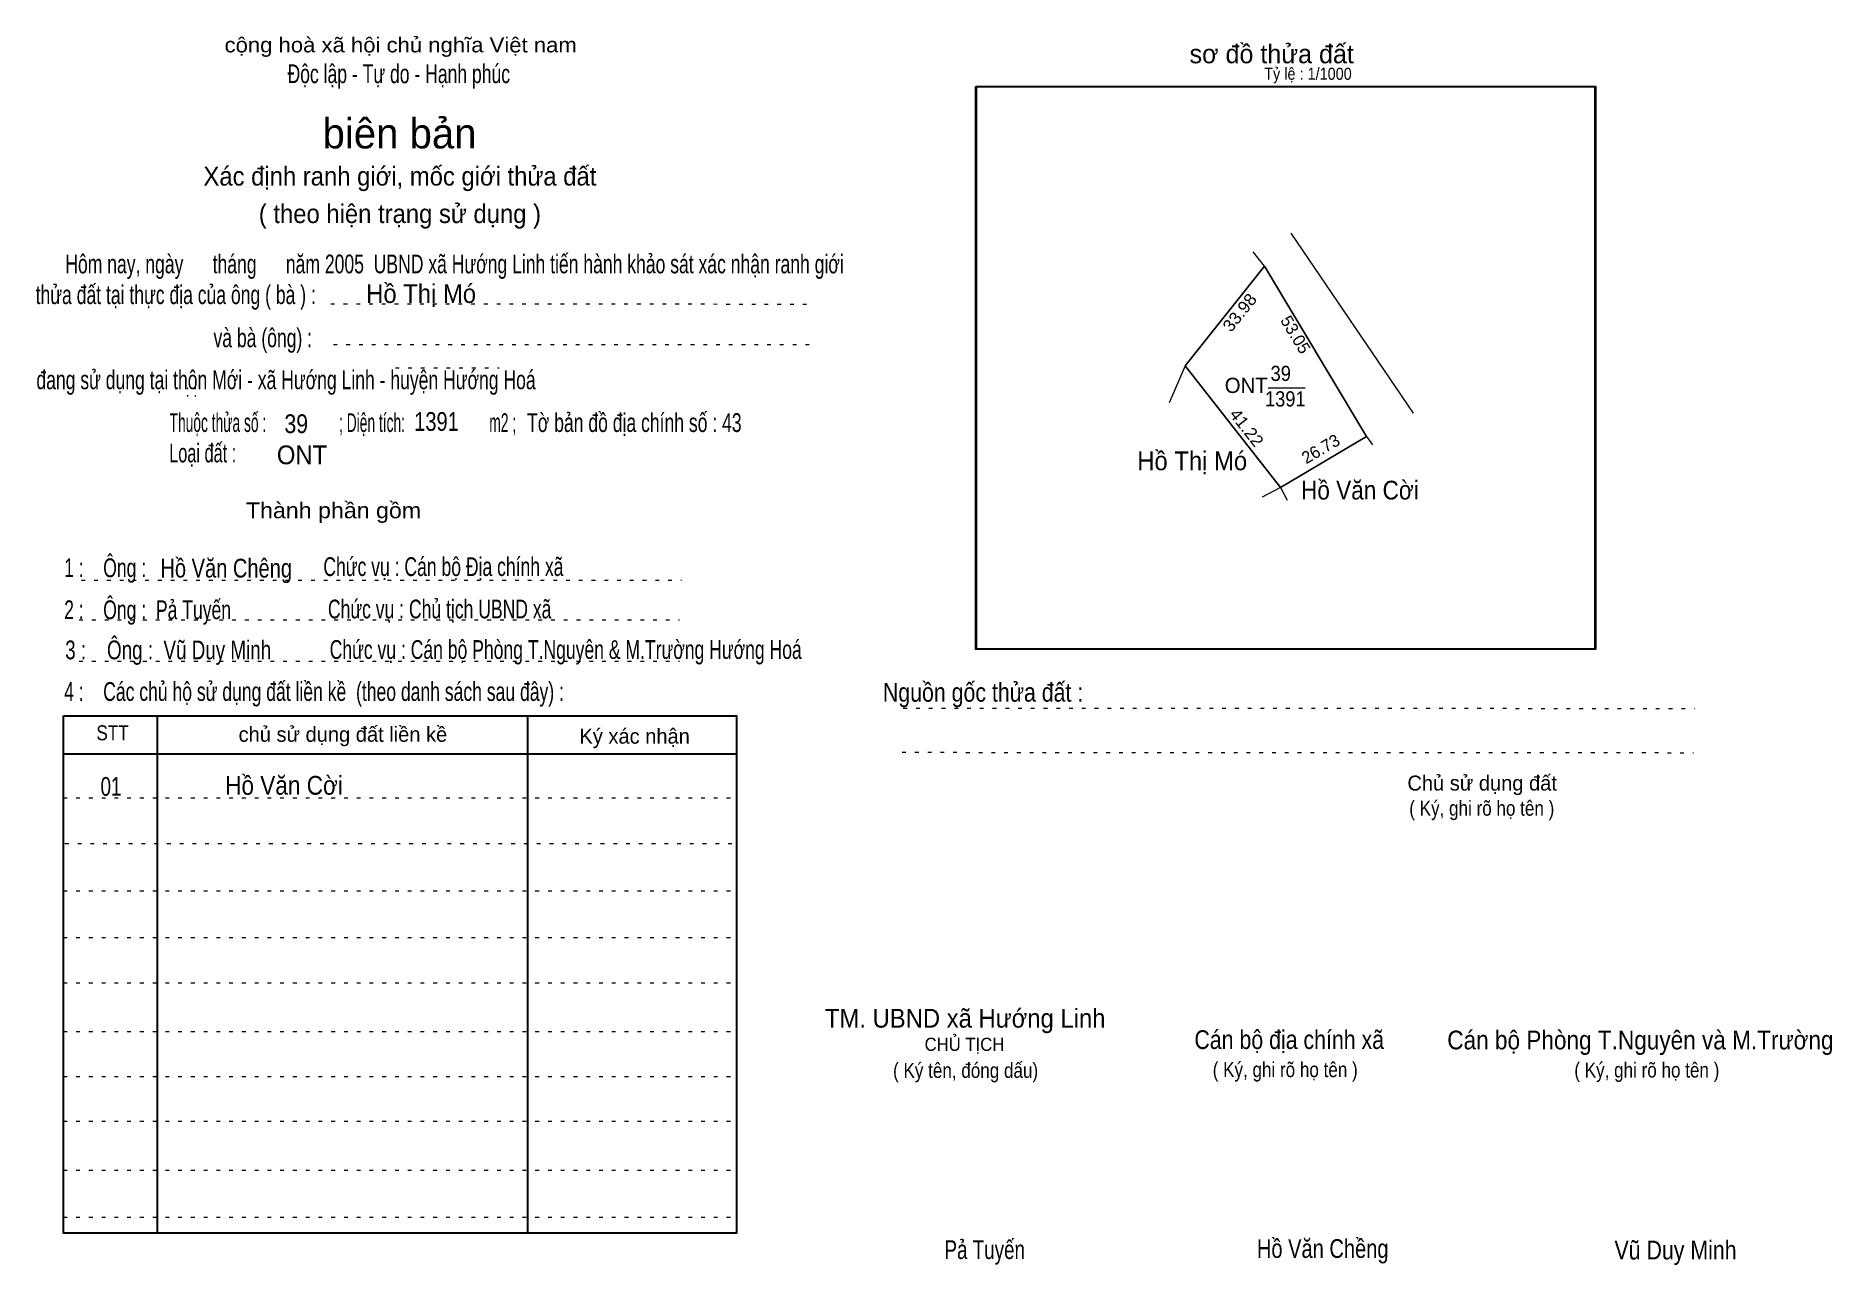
# Model space of a CAD drawing. Header units: centimetres. Extents: x -1.5 to 46.4, y -3.9 to 28.9.
import ezdxf
from ezdxf.enums import TextEntityAlignment as Align

# ---------------------------------------------------------------- set-up
doc = ezdxf.new("R2010")
doc.units = ezdxf.units.CM
doc.header["$LTSCALE"] = 0.2
doc.linetypes.add('DOTTED', pattern=[1.5, 0.3, -1.2])
for name, color, linetype, lineweight in [('1', 7, 'Continuous', 13), ('2', 7, 'Continuous', 25), ('22', 7, 'Continuous', 13), ('5', 7, 'DOTTED', 13)]:
    doc.layers.add(name, color=color, linetype=linetype, lineweight=lineweight)
for name, color, linetype in [('15', 7, 'Continuous'), ('16', 7, 'Continuous'), ('34', 7, 'Continuous'), ('51', 7, 'Continuous')]:
    doc.layers.add(name, color=color, linetype=linetype)

msp = doc.modelspace()

# ---------------------------------------------------------------- linework, layer by layer
at = {"layer": '1'}
msp.add_line((31.36, 19.49), (32.34, 19.49), dxfattribs=at)
at = {"layer": '2'}
msp.add_lwpolyline([(23.56, 27.52), (40.06, 27.52), (40.06, 12.52), (23.56, 12.52)], close=True, dxfattribs=at)
at = {"layer": '22'}
for p, q in [((31.96, 23.61), (35.22, 18.81)), ((31.26, 22.73), (30.96, 23.11)), ((29.14, 20.07), (28.72, 19.09)), ((33.98, 18.19), (34.14, 17.97)), ((31.68, 16.83), (31.2, 16.57)), ((31.68, 16.83), (31.86, 16.49))]:
    msp.add_line(p, q, dxfattribs=at)
for points in [[(33.98, 18.19), (31.26, 22.73), (29.14, 20.07), (31.68, 16.83)], [(33.98, 18.19), (31.68, 16.83), (29.14, 20.07), (31.26, 22.73)]]:
    msp.add_lwpolyline(points, close=True, dxfattribs=at)
at = {"layer": '5'}
for p, q in [((6.37, 21.73), (19.21, 21.72)), ((6.44, 20.64), (19.25, 20.64)), ((8.09, 20.02), (10.86, 20.02)), ((-0.28, 14.36), (15.72, 14.36)), ((-0.34, 13.3), (15.66, 13.3)), ((-0.34, 12.2), (15.66, 12.2)), ((21.63, 10.95), (42.72, 10.94)), ((21.6, 9.77), (42.69, 9.76)), ((-0.76, 8.56), (17.18, 8.56)), ((-0.72, 7.34), (17.22, 7.34)), ((-0.76, 6.08), (17.18, 6.08)), ((-0.76, 4.83), (17.18, 4.83)), ((-0.76, 3.62), (17.18, 3.62)), ((-0.76, 2.33), (17.18, 2.33)), ((-0.76, 1.13), (17.18, 1.13)), ((-0.76, -0.06), (17.18, -0.06)), ((-0.76, -1.37), (17.18, -1.37)), ((-0.76, -2.62), (17.18, -2.62))]:
    msp.add_line(p, q, dxfattribs=at)
at = {"layer": '5', "linetype": 'Continuous', "lineweight": 25}
for p, q in [((1.74, 10.74), (1.74, -3.05)), ((11.61, 10.74), (11.61, -3.05)), ((-0.76, 9.73), (17.18, 9.73))]:
    msp.add_line(p, q, dxfattribs=at)
for points in [[(23.58, 27.52), (40.08, 27.52), (40.08, 12.52), (23.58, 12.52)], [(-0.76, 10.74), (17.18, 10.74), (17.18, -3.05), (-0.76, -3.05)]]:
    msp.add_lwpolyline(points, close=True, dxfattribs=at)

# ---------------------------------------------------------------- texts
at = {"layer": '15', "width": 0.9}
for s, p in [('39', (31.42, 19.67)), ('1391', (31.27, 18.99))]:
    msp.add_text(s, height=0.4049, dxfattribs=at).set_placement(p)
at = {"layer": '16'}
for s, width, p in [('Hồ Thị Mó', 0.95, (8.775, 21.75)), ('Hồ Thị Mó', 0.95, (29.33, 17.29)), ('Hồ Văn Cời', 0.9, (33.8, 16.51)), ('Hồ Văn Cời', 0.9, (5.12, 8.64))]:
    msp.add_text(s, height=0.4999, dxfattribs=dict(at, width=width)).set_placement(p, align=Align.CENTER)
at = {"layer": '22'}
msp.add_text('ONT', height=0.4049, dxfattribs=at).set_placement((30.77, 19.35), align=Align.CENTER)
at = {"layer": '34'}
for s, height, width, p in [(': : ', 0.32, 0.85, (2.5, 19.25)), ('39', 0.5, 0.85, (5.13, 18.28)), ('1391', 0.5, 0.8, (8.59, 18.34)), ('ONT', 0.5, 0.95, (4.93, 17.45)), ('01', 0.5, 0.75, (0.23, 8.61))]:
    msp.add_text(s, height=height, dxfattribs=dict(at, width=width)).set_placement(p)
at = {"layer": '5'}
for s, height, width, p in [('cộng hoà xã hội chủ nghĩa Việt nam', 0.4, 1.1, (8.23, 28.43)), ('Độc lập - Tự do - Hạnh phúc', 0.5, 0.7, (8.18, 27.61)), ('Xác định ranh giới, mốc giới thửa đất', 0.5, 0.95, (8.21, 24.88)), ('( theo hiện trạng sử dụng )', 0.5, 0.95, (8.21, 23.88)), ('Thành phần gồm', 0.42, 1.1, (6.44, 16.01)), ('Hồ Văn Chêng', 0.5, 0.8, (3.58, 14.43)), ('Chức vụ : Cán bộ Địa chính xã', 0.5, 0.7, (9.37, 14.47)), ('Chức vụ : Chủ tịch UBND xã', 0.5, 0.7, (9.27, 13.34)), ('Chức vụ : Cán bộ Phòng T.Nguyên & M.Trường Hướng Hoá', 0.5, 0.7, (12.63, 12.26)), ('    Nguồn gốc thửa đất :', 0.5, 0.85, (23.44, 11.12)), ('( Ký, ghi rõ họ tên )', 0.4, 0.85, (37.05, 8.08)), ('CHỦ TỊCH', 0.35, 0.95, (23.26, 1.81)), ('( Ký tên, đóng dấu)', 0.4, 0.85, (23.29, 1.09)), ('( Ký, ghi rõ họ tên )', 0.4, 0.85, (31.81, 1.11)), ('( Ký, ghi rõ họ tên )', 0.4, 0.85, (41.45, 1.1)), ('Pả Tuyến', 0.5, 0.75, (23.8, -3.74)), ('Hồ Văn Chềng', 0.5, 0.8, (32.81, -3.71)), ('Vũ Duy Minh', 0.5, 0.85, (42.215, -3.75))]:
    msp.add_text(s, height=height, dxfattribs=dict(at, width=width)).set_placement(p, align=Align.CENTER)
msp.add_text('sơ đồ thửa đất', height=0.5, dxfattribs=at).set_placement((29.26, 28.14))
for s, height, p in [('biên bản', 0.8, (8.2, 25.87)), ('      chủ sử dụng đất liền kề', 0.4, (6.245, 10.05)), ('   Ký xác nhận', 0.4, (14.245, 10)), ('Chủ sử dụng đất', 0.4, (37.06, 8.75))]:
    msp.add_text(s, height=height, dxfattribs=at).set_placement(p, align=Align.CENTER)
for s, height, width, p in [('   Hôm nay, ngày      tháng      năm 2005  UBND xã Hướng Linh tiến hành khảo sát xác nhận ranh giới ', 0.5, 0.7, (-1.1, 22.54)), ('thửa đất tại thực địa của ông ( bà ) :                                       ', 0.5, 0.7, (-1.5, 21.72)), ('                                     và bà (ông) :', 0.5, 0.7, (-1.57, 20.57)), (' đang sử dụng tại thôn Mới - xã Hướng Linh - huyện Hướng Hoá', 0.5, 0.7, (-1.61, 19.45)), ('Thuộc thửa số :                   ; Diện tích:                      m2 ;                                            ', 0.5, 0.55, (2.07, 18.31)), ('Tờ bản đồ địa chính số : 43', 0.5, 0.7, (11.6, 18.31)), ('Loại đất :  ', 0.5, 0.65, (2.06, 17.5)), ('    1 :    Ông :                                                        ', 0.5, 0.7, (-1.26, 14.44)), ('    2 :    Ông :  Pả Tuyến', 0.5, 0.7, (-1.26, 13.32)), ('    3 :    Ông :  Vũ Duy Minh', 0.5, 0.75, (-1.27, 12.25)), ('    4 :    Các chủ hộ sử dụng đất liền kề  (theo danh sách sau đây) :', 0.5, 0.7, (-1.26, 11.14)), ('STT', 0.4, 0.85, (0.12, 10.09)), ('TM. UBND xã Hướng Linh', 0.5, 0.95, (19.54, 2.43)), ('Cán bộ địa chính xã  ', 0.5, 0.85, (29.39, 1.86)), ('Cán bộ Phòng T.Nguyên và M.Trường', 0.5, 0.9, (36.13, 1.85))]:
    msp.add_text(s, height=height, dxfattribs=dict(at, width=width)).set_placement(p)
at = {"layer": '51', "width": 0.9}
msp.add_text('Tỷ lệ : 1/1000', height=0.32, dxfattribs=at).set_placement((31.25, 27.7))
at = {"layer": '51', "width": 1.05}
for s, height, rotation, p in [('33.98', 0.324, 51.393, (30.7224, 21.3939)), ('41.22', 0.3239, 308.124, (30.6549, 18.325))]:
    msp.add_text(s, height=height, rotation=rotation, dxfattribs=at).set_placement(p, align=Align.CENTER)
at = {"layer": '51'}
for s, height, rotation, p in [('53.05', 0.3238, 300.999, (31.9464, 20.8234)), ('26.73', 0.324, 30.354, (32.8381, 17.72))]:
    msp.add_text(s, height=height, rotation=rotation, dxfattribs=at).set_placement(p, align=Align.CENTER)

doc.saveas('drawing.dxf')
